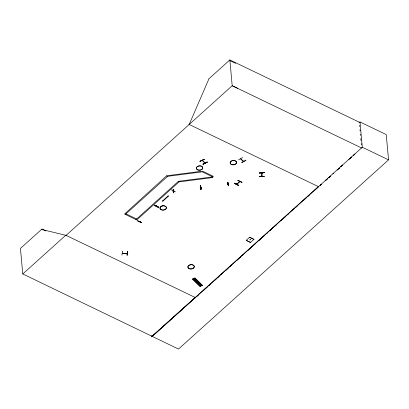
<?xml version="1.0" encoding="UTF-8"?>
<svg xmlns="http://www.w3.org/2000/svg" width="409" height="409" viewBox="0 0 409 409"><rect width="100%" height="100%" fill="white"/><g stroke="black" fill="none" stroke-linecap="round" stroke-linejoin="round"><path stroke-width="0.61" d="M161.187 209.715L161.207 209.674A3.2 2.142 -5.2 0 1 162.015 205.942A3.2 2.142 -5.2 0 1 166.356 208.033A3.2 2.142 -5.2 0 1 161.212 209.664M189.111 268.611A3.195 2.137 -5.2 0 0 194.244 266.98A3.195 2.137 -5.2 0 0 189.909 264.894A3.195 2.137 -5.2 0 0 189.111 268.611L189.07 268.585A3.195 2.137 -5.2 0 1 189.909 264.889A3.195 2.137 -5.2 0 1 194.244 266.97A3.195 2.137 -5.2 0 1 189.111 268.601L189.086 268.539M231.366 164.479A3.195 2.137 -5.2 0 1 232.169 160.768A3.195 2.137 -5.2 0 1 236.499 162.854A3.195 2.137 -5.2 0 1 231.366 164.479L231.351 164.398A3.2 2.142 -5.2 0 1 232.159 160.671A3.2 2.142 -5.2 0 1 236.499 162.762A3.2 2.142 -5.2 0 1 231.356 164.392M122.455 251.52L121.923 255.119M122.311 253.549L127.214 253.447M262.036 173.263L261.801 172.961L261.775 173.273M141.555 222.716L137.562 220.768L141.55 222.731L141.708 222.373M154.27 205.42L158.263 207.378L158.421 207.01M154.418 205.262L158.263 207.368M261.832 176.013L261.837 176.397L261.801 172.997M262.031 176.34L261.832 176.049M239.889 181.56L236.591 184.249M139.663 221.576L139.888 221.591M156.376 206.213C157.593 205.185 155.558 207.394 156.785 206.376M173.16 191.279L173.447 191.023L173.012 191.167M173.452 191.039L174.004 190.983M200.052 161.371L204.301 159.249M240.829 159.121C240.109 158.222 243.631 162.342 243.524 161.105M243.728 161.335L240.691 158.81M238.524 159.909L242.598 157.47M189.198 124.469L208.416 80.036L208.35 79.3L229.853 59.934L359.306 122.209M173.488 192.864L173.769 192.828L173.206 189.439C172.654 191.939 174.387 195.845 173.186 189.229M200.993 189.285L200.252 185.926L200.814 189.321L201.233 189.29L200.645 185.88L200.252 185.937M200.814 189.316L200.272 185.906M122.194 251.714L122.475 251.729M173.513 191.207L174.05 191.141L173.493 191.013M200.804 187.537L201.386 187.583L200.931 187.659M227.997 184.168L227.424 184.101L227.951 184.014M192.629 279.137L192.956 278.969L200.507 286.387L200.17 286.556L192.675 279.117M200.921 286.188L200.476 286.423L192.905 279.004L193.186 278.698L200.911 286.203L193.176 278.785L200.62 286.356M201.954 285.707L194.347 278.299L194.5 278.069L202.082 285.554M202.204 285.589L194.362 278.304M202.649 285.354L202.317 285.518L194.766 278.1L194.919 277.864L202.496 285.354M237.031 184.127L236.78 183.682M140.113 221.397L139.694 221.545M156.422 206.141L156.662 205.906M156.821 206.034L156.545 206.248M156.724 206.427L156.448 206.642M205.134 163.022L202.281 160.328M140.134 221.407L139.858 221.612M200.661 187.573L200.195 187.593M200.614 187.711L200.185 187.767M127.296 253.606L122.209 253.514M45.977 230.983L41.953 229.045L20.45 248.411L22.776 273.953L178.498 349.066L388.55 159.863L386.249 134.587L360.002 121.959L359.066 122.802M22.776 273.953L65.808 235.19L66.11 235.339M166.826 175.63L124.597 214.009L125.374 214.382M135.957 219.592L178.217 181.53L178.994 181.903L212.838 177.542L212.726 176.887L202.031 171.739L202.644 171.187L213.34 176.33L212.726 176.887L178.876 181.248L178.994 181.903L136.739 219.965L125.348 214.408L167.634 176.32L201.479 171.959L201.361 171.299L167.516 175.666L167.634 176.32L166.852 175.947M136.044 219.551L136.662 218.999L125.967 213.851M162.378 201.208L162.122 201.197L162.746 200.875M168.043 196.105L168.411 195.773M241.975 182.302L237.977 180.384M236.739 184.398L239.843 181.57M152.23 336.229L318.345 186.601M152.245 336.443L362.302 147.235L360.002 121.959M196.484 296.791L198.375 295.083M203.585 290.39L207.373 286.98M208.794 285.702L210.216 284.419M214.474 280.584L216.371 278.877M217.317 278.023L219.214 276.315M221.581 274.183L222.527 273.33M225.84 270.344L228.207 268.212M229.628 266.934L231.525 265.226M236.734 260.533L240.518 257.123M241.939 255.845L243.36 254.562M247.624 250.727L252.358 246.458M254.25 244.756L255.201 243.902M258.989 240.487L261.356 238.355M262.302 237.501L264.199 235.799M266.566 233.667L267.512 232.813M269.879 230.681L273.192 227.695M275.088 225.988L276.51 224.71M281.244 220.441L282.19 219.587M283.135 218.738L285.502 216.601M287.399 214.899L288.345 214.045M292.133 210.635L294.5 208.498M295.446 207.649L297.343 205.942M303.023 200.824L306.341 197.838M307.762 196.555L309.178 195.277M314.388 190.584L318.176 187.174M327.629 178.661L325.738 180.364L327.18 179.096M328.575 177.808L330.467 176.105M332.829 173.978L333.775 173.125M337.082 170.149L339.444 168.017M340.861 166.744L342.752 165.042M348.897 159.505L351.73 156.954M353.146 155.676L355.038 153.973M328.601 177.823L330.492 176.121M338.074 169.321L339.496 168.043M340.917 166.77L342.338 165.492M349.915 158.692L351.336 157.419M353.233 155.717L354.179 154.868M192.803 278.964L200.308 286.407M154.27 205.43L154.428 205.062M137.562 220.794L141.729 222.583M175.435 191.877L171.397 189.776M253.979 239.331L250.502 242.455L246.192 240.334L249.669 237.21L253.984 239.388L249.674 237.261M245.875 160.359L241.658 162.542L245.891 160.389L245.702 160.047M199.924 161.279L204.331 159.305L199.935 161.264M202.419 160.676C201.525 159.842 205.773 163.712 204.689 162.843M203.079 164.285L207.322 162.143L202.925 164.142L207.153 161.806M237.961 180.374L241.99 182.317M237.828 180.487L241.811 182.475M154.73 205.292L158.723 207.24M173.958 191.151L173.605 191.197M227.905 184.183L227.496 184.214M227.695 182.189L227.997 182.363M227.476 184.096L227.936 184.04M227.716 182.399L228.278 185.783L228.559 185.752L227.997 182.353M259.332 172.895L264.444 172.629L259.332 173.099M264.444 172.751L259.332 173.033M264.48 176.432L259.367 176.698L264.475 176.223M127.843 251.826L127.542 251.612L127.03 255.058M227.757 182.358L228.345 185.752M200.456 185.901L200.931 189.116M229.853 59.934L232.2 85.737L66.084 235.364L41.994 229.521L41.953 229.045M229.919 60.67L235.579 63.349M237.859 88.416L232.2 85.737L361.653 148.012M362.302 147.235L388.55 159.863M188.892 124.326L318.652 186.749M65.777 235.221L195.231 297.496L151.366 336.858L151.248 335.605M207.332 162.168L202.946 164.132M194.49 278.156L202.036 285.574M193.176 278.785L200.727 286.208M359.593 125.353L359.705 126.616M359.992 129.76L360.109 131.018M360.395 134.167L360.508 135.425M360.794 138.574L360.968 140.461M361.254 143.61L361.367 144.868M259.347 176.32L259.367 176.724M250.502 242.455L246.192 240.334M238.626 185.119L238.467 185.487L234.459 183.534L234.613 183.186M236.898 183.748L236.811 184.05L236.857 183.672M201.075 189.076L200.512 185.691M158.677 207.087L154.689 205.139M261.98 172.987L262.011 176.351M162.015 205.896A3.175 2.127 -5.2 0 1 162.818 205.722M127.593 251.77L127.046 255.267L127.332 255.272L127.628 251.796M234.608 183.365L238.646 185.328L234.608 183.365M167.981 196.039L162.756 200.809L163.109 200.977L168.334 196.208L167.981 196.039M321.484 184.193L320.068 185.471L321.494 184.198M197.578 169.863L197.567 169.868A3.2 2.142 -5.2 0 1 198.385 166.136A3.2 2.142 -5.2 0 1 202.726 168.227A3.2 2.142 -5.2 0 1 197.588 169.858M161.218 209.766L161.207 209.771A3.2 2.142 -5.2 0 1 162.02 206.039A3.2 2.142 -5.2 0 1 166.361 208.13A3.2 2.142 -5.2 0 1 161.223 209.761M250.339 239.516L249.838 239.577L249.894 239.909L250.39 239.848L250.339 239.516M197.578 169.766A3.2 2.142 -5.2 0 0 202.721 168.135A3.2 2.142 -5.2 0 0 198.375 166.044A3.2 2.142 -5.2 0 0 197.578 169.766"/></g></svg>
